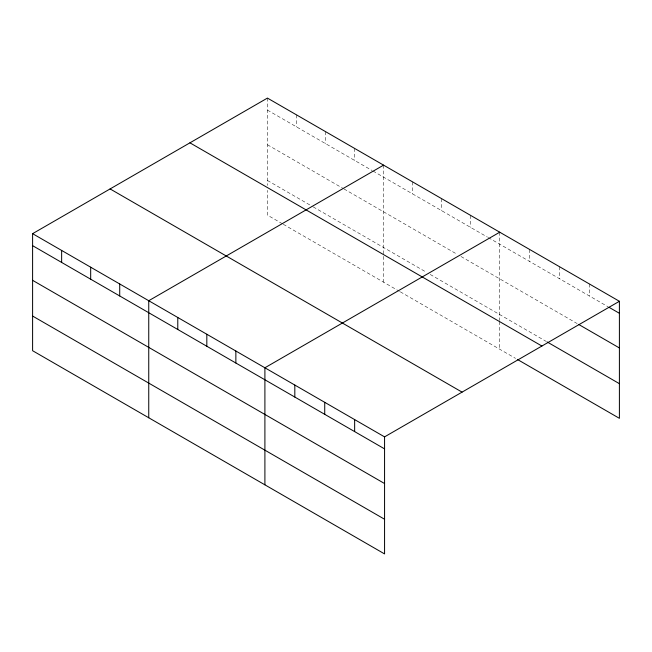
<?xml version="1.0" encoding="UTF-8"?>
<svg xmlns="http://www.w3.org/2000/svg" width="652" height="652" viewBox="0 0 652 652"><rect width="100%" height="100%" fill="white"/><g stroke="black" fill="none" stroke-linecap="round" stroke-linejoin="round"><path stroke-width="0.49" stroke-dasharray="3.26 2.44" d="M267.434 110.09L372.145 170.539M373.025 171.052L487.411 237.092M488.291 237.597L607.957 306.693M267.434 144.752L343.107 188.444M343.987 188.95L457.492 254.484M461.013 256.513L577.167 323.571M267.434 180.465L312.308 206.374M313.188 206.88L426.701 272.414M430.214 274.451L546.368 341.509M282.389 223.766L267.434 215.127L267.434 190.368M283.27 224.272L399.423 291.33M400.304 291.835L515.569 358.388M589.481 284.019L589.481 296.024M559.563 266.75L559.563 278.746M529.652 249.471L529.652 261.476M499.734 232.202L499.734 320.523M499.734 321.517L499.734 349.244M470.695 215.437L470.695 227.442M441.657 198.673L441.657 210.677M412.618 181.908L412.618 193.913M383.58 165.143L383.58 282.186M354.541 148.379L354.541 160.384M325.511 131.614L325.511 143.619M296.473 114.85L296.473 126.855M267.434 98.085L267.434 185.421"/><path stroke-width="0.98" d="M384.566 483.539L384.566 436.873L32.6 233.669L32.6 350.711L384.566 553.915L384.566 483.539L32.6 280.327M32.6 233.669L267.434 98.085L619.4 301.289L619.4 418.331L517.329 359.407M383.58 165.143L148.746 300.727L148.746 417.769M499.734 232.202L264.899 367.785L264.899 484.827M384.566 436.873L619.4 301.289M608.838 307.198L619.4 313.294M578.927 324.59L619.4 347.956M547.248 342.015L619.4 383.669M189.936 142.829L541.902 346.033M110.098 188.925L462.064 392.129M32.6 245.665L384.566 448.878M32.6 316.049L384.566 519.253M354.647 419.595L354.647 431.6M324.729 402.325L324.729 414.33M294.818 385.055L294.818 397.06M235.861 351.02L235.861 363.017M206.823 334.256L206.823 346.253M177.784 317.491L177.784 329.488M119.715 283.962L119.715 295.959M90.677 267.198L90.677 279.195M61.638 250.433L61.638 262.43"/></g></svg>
